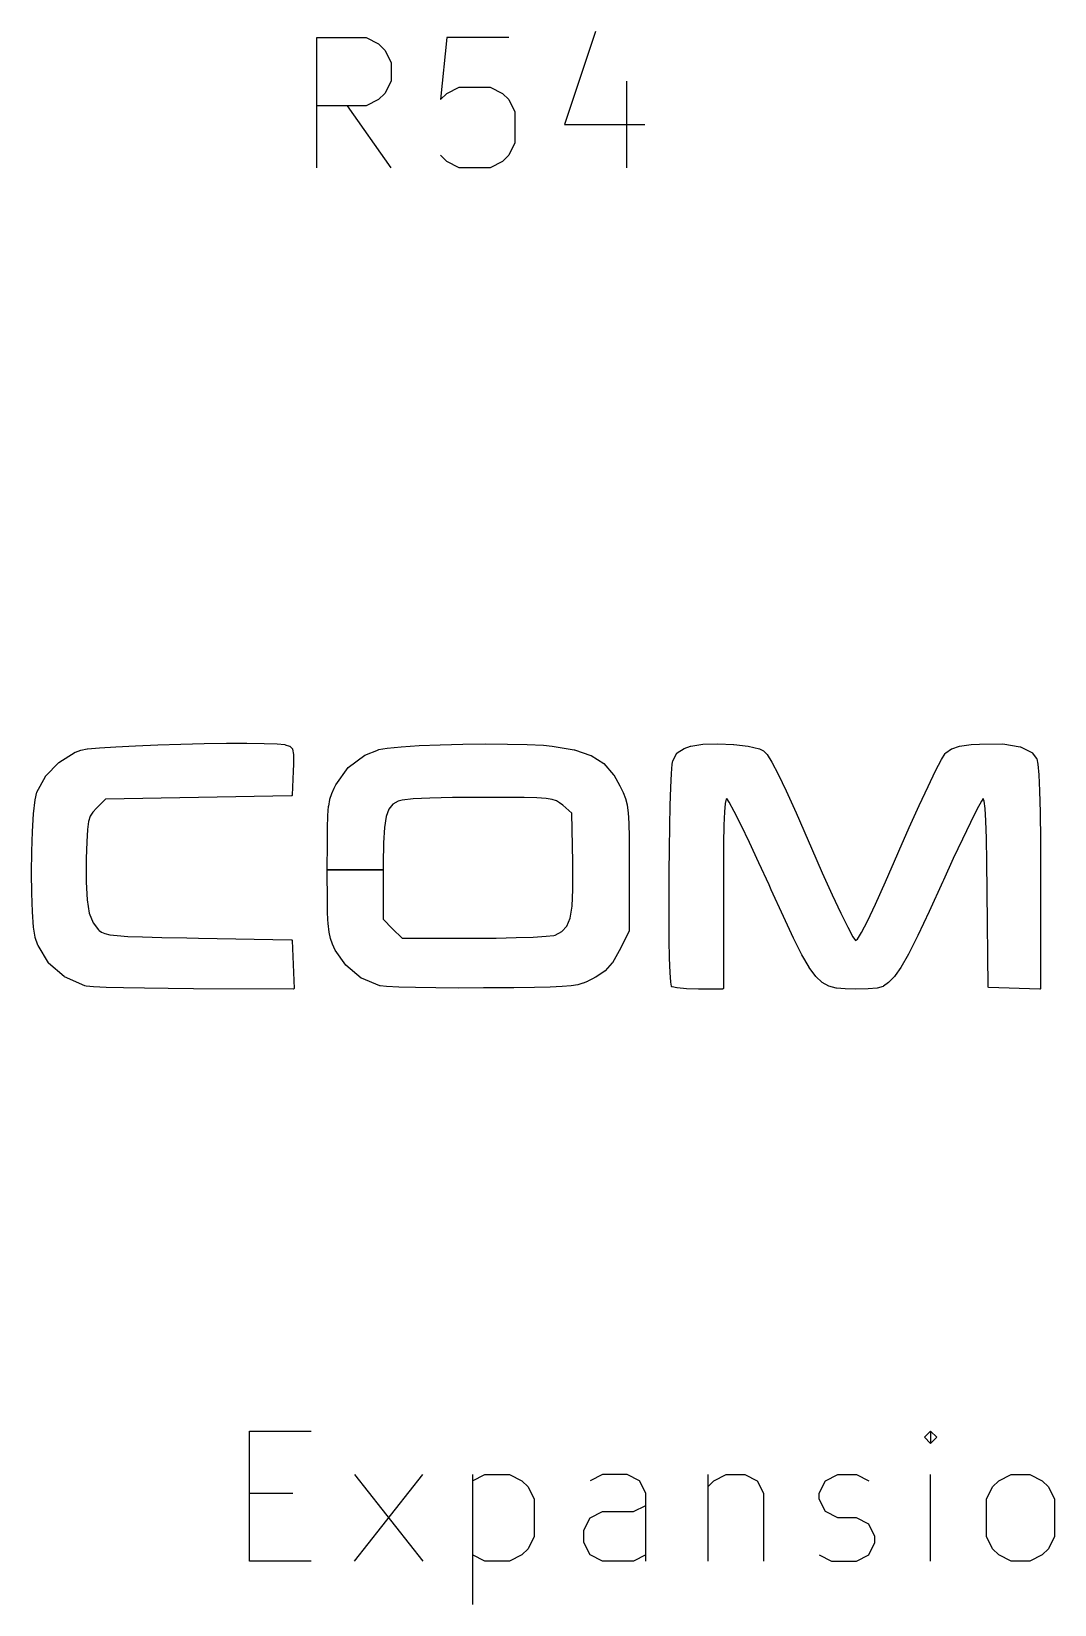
# Model space of a CAD drawing. Header units: millimetres. Extents: x 132 to 276, y -210 to -42.
# Drawn here: x 170.49 to 178.36, y -110.94 to -98.85 of the extents above; entities that cross this region are included whole.
import ezdxf

# ---------------------------------------------------------------- set-up
doc = ezdxf.new("R2010")
doc.units = ezdxf.units.MM
doc.layers.add('LYELLOW', color=51, linetype='CONTINUOUS')

msp = doc.modelspace()

# ---------------------------------------------------------------- linework, layer by layer
at = {"layer": 'LYELLOW', "linetype": 'CONTINUOUS'}
for p, q in [((172.685714, -99.894819), (172.685714, -98.894819)), ((172.685714, -98.894819), (173.066666, -98.894819)), ((173.066666, -98.894819), (173.161904, -98.942438)), ((173.161904, -98.942438), (173.209523, -98.990057)), ((173.685714, -98.894819), (173.638095, -99.371009)), ((174.161904, -98.894819), (173.685714, -98.894819)), ((174.828571, -98.8472), (174.590476, -99.561485)), ((173.209523, -98.990057), (173.257142, -99.085295)), ((173.257142, -99.085295), (173.257142, -99.228152)), ((173.257142, -99.228152), (173.209523, -99.32339)), ((173.685714, -99.32339), (173.780952, -99.275771)), ((173.780952, -99.275771), (174.019047, -99.275771)), ((174.019047, -99.275771), (174.114285, -99.32339)), ((175.066666, -99.228152), (175.066666, -99.894819)), ((173.066666, -99.418628), (172.685714, -99.418628)), ((173.257142, -99.894819), (172.923809, -99.418628)), ((173.161904, -99.371009), (173.066666, -99.418628)), ((173.209523, -99.32339), (173.161904, -99.371009)), ((173.638095, -99.371009), (173.685714, -99.32339)), ((174.114285, -99.32339), (174.161904, -99.371009)), ((174.161904, -99.371009), (174.209523, -99.466247)), ((174.209523, -99.466247), (174.209523, -99.704342)), ((174.590476, -99.561485), (175.209523, -99.561485)), ((174.209523, -99.704342), (174.161904, -99.79958)), ((173.685714, -99.8472), (173.638095, -99.79958)), ((173.780952, -99.894819), (173.685714, -99.8472)), ((174.019047, -99.894819), (173.780952, -99.894819)), ((174.114285, -99.8472), (174.019047, -99.894819)), ((174.161904, -99.79958), (174.114285, -99.8472)), ((170.830103, -104.38949), (170.871175, -104.373231)), ((170.871175, -104.373231), (170.871671, -104.37314)), ((170.871671, -104.37314), (170.872145, -104.372956)), ((170.872145, -104.372956), (170.92196, -104.364156)), ((170.92196, -104.364156), (170.922167, -104.36416)), ((170.922167, -104.36416), (170.922367, -104.364101)), ((170.922367, -104.364101), (171.014644, -104.355519)), ((171.014644, -104.355519), (171.014713, -104.355526)), ((171.014713, -104.355526), (171.014786, -104.355507)), ((171.014786, -104.355507), (171.141187, -104.347363)), ((171.141187, -104.347363), (171.141226, -104.347368)), ((171.141226, -104.347368), (171.141263, -104.347359)), ((171.141263, -104.347359), (171.293453, -104.339876)), ((171.293453, -104.339876), (171.293479, -104.339879)), ((171.293479, -104.339879), (171.293504, -104.339874)), ((171.293504, -104.339874), (171.463141, -104.333273)), ((171.463141, -104.333273), (171.46316, -104.333276)), ((171.46316, -104.333276), (171.463182, -104.333271)), ((171.463182, -104.333271), (171.641933, -104.327773)), ((171.641933, -104.327773), (171.641951, -104.327776)), ((171.641951, -104.327776), (171.64197, -104.327772)), ((171.64197, -104.327772), (171.821493, -104.323599)), ((171.821493, -104.323599), (171.821515, -104.323602)), ((171.821515, -104.323602), (171.821534, -104.323599)), ((171.821534, -104.323599), (171.993495, -104.320973)), ((171.993495, -104.320973), (171.993518, -104.320977)), ((171.993518, -104.320977), (171.993544, -104.320972)), ((171.993544, -104.320972), (172.149602, -104.320114)), ((172.149602, -104.320114), (172.149637, -104.32012)), ((172.149637, -104.32012), (172.149673, -104.320114)), ((172.149673, -104.320114), (172.281494, -104.321244)), ((172.281494, -104.321244), (172.281557, -104.321257)), ((172.281557, -104.321257), (172.281619, -104.321247)), ((172.281619, -104.321247), (172.380863, -104.324589)), ((172.380863, -104.324589), (172.381021, -104.324626)), ((172.381021, -104.324626), (172.381187, -104.32461)), ((172.381187, -104.32461), (172.439517, -104.330383)), ((172.439517, -104.330383), (172.439812, -104.330472)), ((172.439812, -104.330472), (172.440117, -104.33048)), ((172.440117, -104.33048), (172.44383, -104.331311)), ((172.44383, -104.331311), (172.444054, -104.33141)), ((172.444054, -104.33141), (172.4443, -104.33144)), ((172.4443, -104.33144), (172.477799, -104.342455)), ((172.477799, -104.342455), (172.47812, -104.342636)), ((172.47812, -104.342636), (172.478279, -104.342641)), ((172.478279, -104.342641), (172.478872, -104.343061)), ((172.478872, -104.343061), (172.479498, -104.343415)), ((172.479498, -104.343415), (172.479568, -104.343554)), ((172.479568, -104.343554), (172.479871, -104.343769)), ((172.479871, -104.343769), (172.498693, -104.363671)), ((172.498693, -104.363671), (172.499053, -104.364244)), ((172.499053, -104.364244), (172.499251, -104.36438)), ((172.499251, -104.36438), (172.499448, -104.364873)), ((172.499448, -104.364873), (172.499731, -104.365323)), ((172.499731, -104.365323), (172.499724, -104.365562)), ((172.499724, -104.365562), (172.499976, -104.366191)), ((172.499976, -104.366191), (172.507556, -104.406876)), ((173.056996, -104.411899), (173.161144, -104.369959)), ((173.161144, -104.369959), (173.161646, -104.369864)), ((173.161646, -104.369864), (173.162118, -104.369678)), ((173.162118, -104.369678), (173.228079, -104.35769)), ((173.228079, -104.35769), (173.228287, -104.357693)), ((173.228287, -104.357693), (173.228491, -104.357632)), ((173.228491, -104.357632), (173.335609, -104.347258)), ((173.335609, -104.347258), (173.335699, -104.347267)), ((173.335699, -104.347267), (173.335783, -104.347245)), ((173.335783, -104.347245), (173.474433, -104.338678)), ((173.474433, -104.338678), (173.474484, -104.338684)), ((173.474484, -104.338684), (173.474538, -104.338672)), ((173.474538, -104.338672), (173.6351, -104.332111)), ((173.6351, -104.332111), (173.63514, -104.332117)), ((173.63514, -104.332117), (173.635178, -104.332109)), ((173.635178, -104.332109), (173.808026, -104.327748)), ((173.808026, -104.327748), (173.808059, -104.327753)), ((173.808059, -104.327753), (173.808096, -104.327746)), ((173.808096, -104.327746), (173.983608, -104.325781)), ((173.983608, -104.325781), (173.983646, -104.325788)), ((173.983646, -104.325788), (173.983683, -104.325781)), ((173.983683, -104.325781), (174.152233, -104.326408)), ((174.152233, -104.326408), (174.152279, -104.326417)), ((174.152279, -104.326417), (174.152327, -104.326409)), ((174.152327, -104.326409), (174.304295, -104.329823)), ((174.304295, -104.329823), (174.304365, -104.329838)), ((174.304365, -104.329838), (174.304437, -104.329828)), ((174.304437, -104.329828), (174.430198, -104.336226)), ((174.430198, -104.336226), (174.430305, -104.336253)), ((174.430305, -104.336253), (174.430413, -104.336242)), ((174.430413, -104.336242), (174.496837, -104.342494)), ((174.496837, -104.342494), (174.497018, -104.342548)), ((174.497018, -104.342548), (174.497208, -104.342543)), ((174.497208, -104.342543), (174.665814, -104.371274)), ((174.665814, -104.371274), (174.66617, -104.37141)), ((174.66617, -104.37141), (174.666547, -104.371457)), ((174.666547, -104.371457), (174.794507, -104.413864)), ((175.457026, -104.395227), (175.51018, -104.360358)), ((175.51018, -104.360358), (175.5108, -104.360107)), ((175.5108, -104.360107), (175.511382, -104.359782)), ((175.511382, -104.359782), (175.560775, -104.343789)), ((175.560775, -104.343789), (175.561157, -104.343744)), ((175.561157, -104.343744), (175.561514, -104.343611)), ((175.561514, -104.343611), (175.654172, -104.328576)), ((175.654172, -104.328576), (175.654476, -104.328586)), ((175.654476, -104.328586), (175.654774, -104.328515)), ((175.654774, -104.328515), (175.769711, -104.323943)), ((175.769711, -104.323943), (175.769911, -104.323974)), ((175.769911, -104.323974), (175.770113, -104.323943)), ((175.770113, -104.323943), (175.891327, -104.328858)), ((175.891327, -104.328858), (175.891522, -104.328905)), ((175.891522, -104.328905), (175.891722, -104.32889)), ((175.891722, -104.32889), (176.003211, -104.342316)), ((176.003211, -104.342316), (176.003497, -104.342409)), ((176.003497, -104.342409), (176.003801, -104.342423)), ((176.003801, -104.342423), (176.089565, -104.363383)), ((176.089565, -104.363383), (176.090022, -104.363596)), ((176.090022, -104.363596), (176.090511, -104.363718)), ((176.090511, -104.363718), (176.120685, -104.377952)), ((176.120685, -104.377952), (176.121437, -104.378509)), ((176.121437, -104.378509), (176.122224, -104.37908)), ((176.122224, -104.37908), (176.148144, -104.407121)), ((177.523661, -104.393537), (177.566818, -104.363007)), ((177.566818, -104.363007), (177.567502, -104.362702)), ((177.567502, -104.362702), (177.568148, -104.362338)), ((177.568148, -104.362338), (177.627415, -104.342908)), ((177.627415, -104.342908), (177.627872, -104.342852)), ((177.627872, -104.342852), (177.628311, -104.342703)), ((177.628311, -104.342703), (177.717373, -104.330823)), ((177.717373, -104.330823), (177.717532, -104.330833)), ((177.717532, -104.330833), (177.717687, -104.330791)), ((177.717687, -104.330791), (177.781845, -104.32633)), ((177.781845, -104.32633), (177.782012, -104.326351)), ((177.782012, -104.326351), (177.782178, -104.326318)), ((177.782178, -104.326318), (177.960737, -104.325834)), ((177.960737, -104.325834), (177.961141, -104.325913)), ((177.961141, -104.325913), (177.961551, -104.325899)), ((177.961551, -104.325899), (178.094769, -104.347506)), ((178.094769, -104.347506), (178.095474, -104.347769)), ((178.095474, -104.347769), (178.096196, -104.347966)), ((178.096196, -104.347966), (178.183904, -104.391622)), ((170.601077, -104.574303), (170.703168, -104.46847)), ((170.703168, -104.46847), (170.703675, -104.468118)), ((170.703675, -104.468118), (170.704128, -104.467694)), ((170.704128, -104.467694), (170.829303, -104.389893)), ((170.829303, -104.389893), (170.829724, -104.389734)), ((170.829724, -104.389734), (170.830103, -104.38949)), ((172.507403, -104.481343), (172.505343, -104.536097)), ((172.507407, -104.481171), (172.507389, -104.481257)), ((172.507389, -104.481257), (172.507403, -104.481343)), ((172.507641, -104.407808), (172.507407, -104.481171)), ((172.507556, -104.406876), (172.50755, -104.407344)), ((172.50755, -104.407344), (172.507641, -104.407808)), ((172.833234, -104.639571), (172.927367, -104.507523)), ((172.927367, -104.507523), (172.927944, -104.506979)), ((172.927944, -104.506979), (172.928473, -104.5064)), ((172.928473, -104.5064), (173.055898, -104.412511)), ((173.055898, -104.412511), (173.056471, -104.412242)), ((173.056471, -104.412242), (173.056996, -104.411899)), ((174.794507, -104.413864), (174.795041, -104.414167)), ((174.795041, -104.414167), (174.79562, -104.414392)), ((174.79562, -104.414392), (174.892438, -104.476042)), ((174.892438, -104.476042), (174.892962, -104.476543)), ((174.892962, -104.476543), (174.893525, -104.476979)), ((174.893525, -104.476979), (174.968704, -104.563435)), ((175.41372, -104.552168), (175.419576, -104.480495)), ((175.419576, -104.480495), (175.419644, -104.480256)), ((175.41964, -104.480005), (175.424046, -104.455836)), ((175.419644, -104.480256), (175.41964, -104.480005)), ((175.424046, -104.455836), (175.424333, -104.455109)), ((175.424333, -104.455109), (175.424561, -104.454365)), ((175.424561, -104.454365), (175.455364, -104.397042)), ((175.455364, -104.397042), (175.455603, -104.396751)), ((175.455603, -104.396751), (175.455636, -104.396595)), ((175.455636, -104.396595), (175.456151, -104.396087)), ((175.456151, -104.396087), (175.456606, -104.395537)), ((175.456606, -104.395537), (175.456757, -104.395491)), ((175.456757, -104.395491), (175.457026, -104.395227)), ((176.148144, -104.407121), (176.148393, -104.407528)), ((176.148393, -104.407528), (176.148722, -104.40788)), ((176.148722, -104.40788), (176.184891, -104.466219)), ((176.184891, -104.466219), (176.184956, -104.466393)), ((176.184956, -104.466393), (176.185072, -104.466537)), ((176.185072, -104.466537), (176.233081, -104.558405)), ((177.444007, -104.532894), (177.489069, -104.446636)), ((177.489069, -104.446636), (177.489185, -104.44649)), ((177.489185, -104.44649), (177.489251, -104.446317)), ((177.489251, -104.446317), (177.518292, -104.399456)), ((177.518292, -104.399456), (177.518595, -104.399131)), ((177.518595, -104.399131), (177.518819, -104.398753)), ((177.518819, -104.398753), (177.522826, -104.394282)), ((177.522826, -104.394282), (177.523272, -104.393946)), ((177.523272, -104.393946), (177.523661, -104.393537)), ((178.183904, -104.391622), (178.184062, -104.391744)), ((178.184062, -104.391744), (178.184154, -104.391756)), ((178.184154, -104.391756), (178.184781, -104.3923)), ((178.184781, -104.3923), (178.185447, -104.392815)), ((178.185447, -104.392815), (178.185476, -104.392903)), ((178.185476, -104.392903), (178.185627, -104.393034)), ((178.185627, -104.393034), (178.220412, -104.437895)), ((178.220412, -104.437895), (178.220487, -104.438045)), ((178.220487, -104.438045), (178.220555, -104.438089)), ((178.220555, -104.438089), (178.220904, -104.438881)), ((178.220904, -104.438881), (178.221283, -104.43964)), ((178.221283, -104.43964), (178.221273, -104.439717)), ((178.221273, -104.439717), (178.221342, -104.439874)), ((178.221342, -104.439874), (178.230539, -104.48123)), ((178.230539, -104.48123), (178.230546, -104.481554)), ((178.230546, -104.481554), (178.230637, -104.481862)), ((178.230637, -104.481862), (178.238031, -104.562947)), ((170.535119, -104.695956), (170.600277, -104.575397)), ((170.600277, -104.575397), (170.600709, -104.574875)), ((170.600709, -104.574875), (170.601077, -104.574303)), ((172.505343, -104.536112), (172.497896, -104.719503)), ((172.505343, -104.536097), (172.505341, -104.536102)), ((172.505341, -104.536102), (172.505343, -104.536112)), ((174.968704, -104.563435), (174.968951, -104.563868)), ((174.968951, -104.563868), (174.969277, -104.564244)), ((174.969277, -104.564244), (175.016311, -104.646944)), ((175.40858, -104.660676), (175.413709, -104.552339)), ((175.413709, -104.552339), (175.41373, -104.552254)), ((175.41373, -104.552254), (175.41372, -104.552168)), ((176.233081, -104.558405), (176.233106, -104.558491)), ((176.233106, -104.558491), (176.233162, -104.558566)), ((176.233162, -104.558566), (176.294599, -104.6872)), ((177.385778, -104.652566), (177.443943, -104.533022)), ((177.443943, -104.533022), (177.443986, -104.532965)), ((177.443986, -104.532965), (177.444007, -104.532894)), ((178.238031, -104.562947), (178.238019, -104.563058)), ((178.238019, -104.563058), (178.238047, -104.563171)), ((178.238047, -104.563171), (178.243707, -104.686152)), ((170.521663, -104.756062), (170.534635, -104.697256)), ((170.534635, -104.697256), (170.534914, -104.69662)), ((170.534914, -104.69662), (170.535119, -104.695956)), ((171.060968, -104.749663), (170.992085, -104.818579)), ((172.492989, -104.724299), (171.060968, -104.749663)), ((172.49443, -104.723985), (172.492989, -104.724299)), ((172.494624, -104.723993), (172.49443, -104.723985)), ((172.494695, -104.723927), (172.494624, -104.723993)), ((172.494895, -104.723884), (172.494695, -104.723927)), ((172.496126, -104.722607), (172.494895, -104.723884)), ((172.497438, -104.721399), (172.496126, -104.722607)), ((172.497486, -104.721199), (172.497438, -104.721399)), ((172.497552, -104.721131), (172.497486, -104.721199)), ((172.497896, -104.719503), (172.497548, -104.720941)), ((172.497548, -104.720941), (172.497552, -104.721131)), ((172.787269, -104.751371), (172.787306, -104.751039)), ((172.787306, -104.751039), (172.801076, -104.707643)), ((172.801076, -104.707643), (172.801218, -104.707384)), ((172.801218, -104.707384), (172.801285, -104.707098)), ((172.801285, -104.707098), (172.8203, -104.664968)), ((172.8203, -104.664968), (172.820365, -104.664876)), ((172.820365, -104.664876), (172.820397, -104.664764)), ((172.820397, -104.664764), (172.832845, -104.640212)), ((172.832845, -104.640212), (172.833079, -104.639912)), ((172.833079, -104.639912), (172.833234, -104.639571)), ((173.426346, -104.748706), (173.341965, -104.757402)), ((173.556383, -104.742298), (173.426346, -104.748706)), ((173.728838, -104.738347), (173.556383, -104.742298)), ((173.94051, -104.737), (173.728838, -104.738347)), ((173.967281, -104.737), (173.94051, -104.737)), ((174.145198, -104.737186), (173.967281, -104.737)), ((174.145199, -104.737187), (174.145198, -104.737186)), ((174.280233, -104.738171), (174.145199, -104.737187)), ((174.379177, -104.740618), (174.280233, -104.738171)), ((174.449048, -104.745181), (174.379177, -104.740618)), ((174.496663, -104.752472), (174.449048, -104.745181)), ((175.016311, -104.646944), (175.016367, -104.647114)), ((175.016367, -104.647114), (175.016476, -104.647259)), ((175.016476, -104.647259), (175.041362, -104.699292)), ((175.041362, -104.699292), (175.041403, -104.699454)), ((175.041403, -104.699454), (175.041494, -104.699594)), ((175.041494, -104.699594), (175.059835, -104.745501)), ((175.059835, -104.745501), (175.059891, -104.745803)), ((175.059891, -104.745803), (175.060027, -104.746082)), ((175.060027, -104.746082), (175.072822, -104.79464)), ((175.404219, -104.798468), (175.408577, -104.660754)), ((175.408577, -104.660754), (175.408585, -104.660715)), ((175.408585, -104.660715), (175.40858, -104.660676)), ((175.833592, -104.749197), (175.826602, -104.782762)), ((175.838007, -104.745116), (175.833592, -104.749197)), ((175.857251, -104.774423), (175.838007, -104.745116)), ((176.294599, -104.6872), (176.294611, -104.687248)), ((176.294611, -104.687248), (176.294641, -104.68729)), ((176.294641, -104.68729), (176.371095, -104.855925)), ((177.317391, -104.799367), (177.385741, -104.652643)), ((177.385741, -104.652643), (177.385767, -104.652607)), ((177.385767, -104.652607), (177.385778, -104.652566)), ((177.810436, -104.745076), (177.796001, -104.765354)), ((177.817288, -104.765044), (177.810436, -104.745076)), ((178.243707, -104.686152), (178.243698, -104.686206)), ((178.243698, -104.686206), (178.243711, -104.686262)), ((178.243711, -104.686262), (178.247708, -104.853308)), ((170.500367, -104.999123), (170.509333, -104.863062)), ((170.509333, -104.863062), (170.509365, -104.862942)), ((170.509355, -104.86282), (170.521579, -104.756567)), ((170.509365, -104.862942), (170.509355, -104.86282)), ((170.521579, -104.756567), (170.521657, -104.756322)), ((170.521657, -104.756322), (170.521663, -104.756062)), ((170.963285, -104.8495), (170.94382, -104.880408)), ((170.992085, -104.818579), (170.963285, -104.8495)), ((172.771899, -104.875755), (172.777717, -104.80506)), ((172.777717, -104.80506), (172.777781, -104.804832)), ((172.777777, -104.804598), (172.787149, -104.75168)), ((172.777781, -104.804832), (172.777777, -104.804598)), ((172.787149, -104.75168), (172.787269, -104.751371)), ((173.240728, -104.826786), (173.219668, -104.883507)), ((173.270755, -104.78985), (173.240728, -104.826786)), ((173.311643, -104.764869), (173.270755, -104.78985)), ((173.341965, -104.757402), (173.311643, -104.764869)), ((174.529011, -104.763029), (174.496663, -104.752472)), ((174.55349, -104.77755), (174.529011, -104.763029)), ((174.577425, -104.797075), (174.55349, -104.77755)), ((174.646948, -104.856816), (174.577425, -104.797075)), ((174.655046, -105.235625), (174.646948, -104.856816)), ((175.072822, -104.79464), (175.07284, -104.794946)), ((175.07284, -104.794946), (175.07294, -104.795233)), ((175.07294, -104.795233), (175.081187, -104.855218)), ((175.081187, -104.855218), (175.081175, -104.855415)), ((175.081175, -104.855415), (175.081225, -104.855607)), ((175.081225, -104.855607), (175.085922, -104.935794)), ((175.400677, -104.958318), (175.404217, -104.798515)), ((175.404217, -104.798515), (175.404222, -104.798489)), ((175.404222, -104.798489), (175.404219, -104.798468)), ((175.821012, -104.848693), (175.816976, -104.949904)), ((175.826602, -104.782762), (175.821012, -104.848693)), ((175.895734, -104.846193), (175.857251, -104.774423)), ((175.948564, -104.951572), (175.895734, -104.846193)), ((176.371095, -104.855925), (176.371101, -104.855953)), ((176.371101, -104.855953), (176.371119, -104.855978)), ((176.371119, -104.855978), (176.464178, -105.067849)), ((177.241745, -104.967218), (177.317365, -104.799423)), ((177.317365, -104.799423), (177.317383, -104.799396)), ((177.317383, -104.799396), (177.317391, -104.799367)), ((177.76098, -104.83032), (177.711293, -104.929878)), ((177.796001, -104.765354), (177.76098, -104.83032)), ((177.824223, -104.822765), (177.817288, -104.765044)), ((177.829884, -104.917935), (177.824223, -104.822765)), ((178.247708, -104.853308), (178.247702, -104.853339)), ((178.247702, -104.853339), (178.247709, -104.853371)), ((178.247709, -104.853371), (178.250113, -105.066647)), ((170.923149, -104.984716), (170.918049, -105.078859)), ((170.931114, -104.921928), (170.923149, -104.984716)), ((170.94382, -104.880408), (170.931114, -104.921928)), ((172.767527, -105.103864), (172.768773, -104.972846)), ((172.768773, -104.972846), (172.768785, -104.972788)), ((172.768776, -104.972733), (172.771885, -104.876004)), ((172.768785, -104.972788), (172.768776, -104.972733)), ((172.771885, -104.876004), (172.771913, -104.875881)), ((172.771913, -104.875881), (172.771899, -104.875755)), ((173.206219, -104.967756), (173.199004, -105.086737)), ((173.219668, -104.883507), (173.206219, -104.967756)), ((175.085922, -104.935794), (175.085908, -104.935891)), ((175.085908, -104.935891), (175.08593, -104.935989)), ((175.08593, -104.935989), (175.088077, -105.045156)), ((175.398001, -105.132957), (175.400677, -104.958352)), ((175.40068, -104.958336), (175.400677, -104.958318)), ((175.400677, -104.958352), (175.40068, -104.958336)), ((175.816976, -104.949904), (175.814345, -105.09028)), ((176.012748, -105.084495), (175.948564, -104.951572)), ((177.161748, -105.150024), (177.241722, -104.967268)), ((177.241722, -104.967268), (177.241739, -104.967243)), ((177.241739, -104.967243), (177.241745, -104.967218)), ((177.711293, -104.929878), (177.650059, -105.057667)), ((177.834381, -105.053612), (177.829884, -104.917935)), ((170.494776, -105.153886), (170.500359, -104.999271)), ((170.500359, -104.999271), (170.500376, -104.999196)), ((170.500376, -104.999196), (170.500367, -104.999123)), ((170.918049, -105.078859), (170.914018, -105.206883)), ((172.7673, -105.277466), (172.767527, -105.103906)), ((172.767531, -105.103885), (172.767527, -105.103864)), ((172.767527, -105.103906), (172.767531, -105.103885)), ((173.199004, -105.086737), (173.196484, -105.247498)), ((175.088077, -105.045156), (175.08807, -105.045194)), ((175.08807, -105.045194), (175.088078, -105.045234)), ((175.088078, -105.045234), (175.088672, -105.192158)), ((175.814345, -105.09028), (175.812946, -105.273959)), ((176.012749, -105.084496), (176.012748, -105.084495)), ((176.085296, -105.238894), (176.012749, -105.084496)), ((176.464178, -105.067849), (176.46418, -105.067861)), ((176.46418, -105.067861), (176.464188, -105.067872)), ((176.464188, -105.067872), (176.490133, -105.127742)), ((177.650059, -105.057668), (177.580192, -105.20771)), ((177.650059, -105.057667), (177.650059, -105.057668)), ((177.837882, -105.233275), (177.834381, -105.053612)), ((178.250113, -105.066647), (178.250109, -105.066667)), ((178.250109, -105.066667), (178.250113, -105.066686)), ((178.250113, -105.066686), (178.250993, -105.328363)), ((170.492701, -105.315914), (170.494773, -105.154002)), ((170.494773, -105.154002), (170.494785, -105.153943)), ((170.494785, -105.153943), (170.494776, -105.153886)), ((170.914018, -105.206883), (170.912342, -105.387628)), ((175.088672, -105.192158), (175.08867, -105.192167)), ((175.08867, -105.192167), (175.088672, -105.192176)), ((175.088672, -105.192176), (175.0887, -105.279893)), ((175.396232, -105.315105), (175.398, -105.132985)), ((175.398, -105.132985), (175.398003, -105.132969)), ((175.398003, -105.132969), (175.398001, -105.132957)), ((176.490133, -105.127742), (176.573256, -105.317489)), ((177.059105, -105.385384), (177.153915, -105.168172)), ((177.153915, -105.168172), (177.153916, -105.168169)), ((177.153916, -105.168169), (177.161738, -105.150047)), ((177.161738, -105.150047), (177.161745, -105.150036)), ((177.161745, -105.150036), (177.161748, -105.150024)), ((177.58019, -105.207711), (177.504734, -105.373756)), ((177.580192, -105.20771), (177.58019, -105.207711)), ((177.837882, -105.233277), (177.837882, -105.233275)), ((177.840557, -105.46031), (177.837882, -105.233277)), ((170.492711, -105.31597), (170.492701, -105.315914)), ((170.492701, -105.316027), (170.492711, -105.31597)), ((170.494264, -105.473983), (170.492701, -105.316027)), ((172.7673, -105.27747), (172.7673, -105.277466)), ((172.7673, -105.277475), (172.7673, -105.27747)), ((172.767306, -105.293946), (172.7673, -105.277475)), ((172.767306, -105.293948), (172.767306, -105.293946)), ((172.767306, -105.293946), (173.1964, -105.293946)), ((173.1964, -105.293946), (172.767306, -105.293946)), ((172.767306, -105.29395), (172.767306, -105.293948)), ((172.76732, -105.337577), (172.767306, -105.29395)), ((172.767321, -105.337584), (172.76732, -105.337577)), ((172.76732, -105.337593), (172.767321, -105.337584)), ((172.767883, -105.497678), (172.76732, -105.337593)), ((173.196484, -105.247498), (173.1964, -105.293946)), ((173.1964, -105.293946), (173.1964, -105.293948)), ((173.1964, -105.293948), (173.1964, -105.673635)), ((174.655805, -105.274924), (174.655046, -105.235625)), ((174.656109, -105.44498), (174.655805, -105.274924)), ((175.0887, -105.279893), (175.0887, -105.279895)), ((175.0887, -105.279895), (175.0887, -105.764291)), ((175.395418, -105.497479), (175.396232, -105.315131)), ((175.396234, -105.315118), (175.396232, -105.315105)), ((175.396232, -105.315131), (175.396234, -105.315118)), ((175.812946, -105.273959), (175.8126, -105.466483)), ((176.16333, -105.40894), (176.085296, -105.238894)), ((176.573256, -105.317489), (176.648885, -105.485275)), ((178.250993, -105.328363), (178.250991, -105.328371)), ((178.250991, -105.328371), (178.250993, -105.328379)), ((178.250993, -105.328379), (178.251, -105.356562)), ((170.494278, -105.47405), (170.494264, -105.473983)), ((170.494267, -105.474119), (170.494278, -105.47405)), ((170.499594, -105.616862), (170.494267, -105.474119)), ((170.912342, -105.387628), (170.919764, -105.525424)), ((174.649312, -105.572511), (174.656109, -105.44498)), ((175.8126, -105.466483), (175.8126, -106.2052)), ((176.163331, -105.408942), (176.16333, -105.40894)), ((176.180969, -105.447813), (176.163331, -105.408942)), ((176.180972, -105.447817), (176.180969, -105.447813)), ((176.180973, -105.447821), (176.180972, -105.447817)), ((176.274749, -105.653502), (176.180973, -105.447821)), ((176.981646, -105.557657), (177.059105, -105.385385)), ((177.059105, -105.385385), (177.059105, -105.385384)), ((177.500488, -105.383217), (177.395284, -105.614113)), ((177.500491, -105.383203), (177.500488, -105.383217)), ((177.5005, -105.383191), (177.500491, -105.383203)), ((177.504734, -105.373757), (177.5005, -105.383191)), ((177.504734, -105.373756), (177.504734, -105.373757)), ((177.8473, -106.192546), (177.840557, -105.46031)), ((178.251, -105.356562), (178.251, -105.356563)), ((178.251, -105.356563), (178.251, -106.207336)), ((170.919764, -105.525424), (170.937543, -105.627627)), ((172.767889, -105.497709), (172.767883, -105.497678)), ((172.767884, -105.49774), (172.767889, -105.497709)), ((172.769813, -105.617886), (172.767884, -105.49774)), ((174.633819, -105.664242), (174.649312, -105.572511)), ((175.39542, -105.497492), (175.395418, -105.497479)), ((175.395418, -105.497506), (175.39542, -105.497492)), ((175.395605, -105.672793), (175.395418, -105.497506)), ((176.648885, -105.485275), (176.648886, -105.485276)), ((176.648886, -105.485276), (176.714783, -105.626436)), ((176.920444, -105.687224), (176.981646, -105.557657)), ((170.499619, -105.616967), (170.499594, -105.616862)), ((170.499607, -105.617071), (170.499619, -105.616967)), ((170.508822, -105.733344), (170.499607, -105.617071)), ((170.937543, -105.627627), (170.966831, -105.701718)), ((170.966831, -105.701718), (171.009055, -105.755785)), ((172.769828, -105.617958), (172.769813, -105.617886)), ((172.769817, -105.618036), (172.769828, -105.617958)), ((172.772489, -105.675938), (172.769817, -105.618036)), ((172.7739, -105.7065), (172.772489, -105.675938)), ((172.773937, -105.706652), (172.7739, -105.7065)), ((172.773924, -105.706806), (172.773937, -105.706652)), ((172.780949, -105.771844), (172.773924, -105.706806)), ((173.1964, -105.673635), (173.269178, -105.746414)), ((174.608226, -105.726986), (174.633819, -105.664242)), ((175.395608, -105.672809), (175.395605, -105.672793)), ((175.395605, -105.672826), (175.395608, -105.672809)), ((175.396837, -105.833767), (175.395605, -105.672826)), ((176.274762, -105.653521), (176.274749, -105.653502)), ((176.27477, -105.65355), (176.274762, -105.653521)), ((176.351959, -105.818274), (176.27477, -105.65355)), ((176.714783, -105.626436), (176.768503, -105.735872)), ((176.874532, -105.776082), (176.920444, -105.687224)), ((177.39525, -105.614187), (177.307031, -105.799756)), ((177.39526, -105.614145), (177.39525, -105.614187)), ((177.395284, -105.614113), (177.39526, -105.614145)), ((170.508881, -105.733554), (170.508822, -105.733344)), ((170.508875, -105.733779), (170.508881, -105.733554)), ((170.522104, -105.81233), (170.508875, -105.733779)), ((170.522244, -105.812698), (170.522104, -105.81233)), ((170.522294, -105.813089), (170.522244, -105.812698)), ((170.542746, -105.874126), (170.522294, -105.813089)), ((171.009055, -105.755785), (171.012602, -105.759069)), ((171.012602, -105.759069), (171.031054, -105.772931)), ((171.031054, -105.772931), (171.056128, -105.783951)), ((171.056128, -105.783951), (171.09429, -105.792783)), ((171.09429, -105.792783), (171.151535, -105.799758)), ((171.151535, -105.799758), (171.233713, -105.805271)), ((171.233713, -105.805271), (171.346615, -105.809766)), ((171.346615, -105.809766), (171.496098, -105.813709)), ((171.496098, -105.813709), (171.496099, -105.813709)), ((171.496099, -105.813709), (171.688161, -105.817574)), ((171.688161, -105.817574), (171.778055, -105.819201)), ((171.778055, -105.819201), (172.492989, -105.831901)), ((172.492989, -105.831901), (172.49443, -105.832214)), ((172.49443, -105.832214), (172.494624, -105.832207)), ((172.494624, -105.832207), (172.494694, -105.832272)), ((172.494694, -105.832272), (172.494895, -105.832316)), ((172.494895, -105.832316), (172.496131, -105.833597)), ((172.496131, -105.833597), (172.497438, -105.834802)), ((172.497438, -105.834802), (172.497485, -105.835)), ((172.497485, -105.835), (172.497552, -105.835069)), ((172.497552, -105.835069), (172.497548, -105.83526)), ((172.497548, -105.83526), (172.497896, -105.836698)), ((172.497896, -105.836698), (172.505358, -106.020847)), ((172.781027, -105.772095), (172.780949, -105.771844)), ((172.781032, -105.772361), (172.781027, -105.772095)), ((172.791787, -105.82223), (172.781032, -105.772361)), ((172.791917, -105.82253), (172.791787, -105.82223)), ((172.791964, -105.82285), (172.791917, -105.82253)), ((172.807236, -105.865804), (172.791964, -105.82285)), ((173.269178, -105.746414), (173.269182, -105.746417)), ((173.269182, -105.746417), (173.341963, -105.8192)), ((173.341963, -105.8192), (173.89896, -105.8192)), ((173.89896, -105.8192), (174.066146, -105.818121)), ((174.066146, -105.818121), (174.219243, -105.815105)), ((174.219243, -105.815105), (174.349954, -105.810479)), ((174.349954, -105.810479), (174.44972, -105.80458)), ((174.44972, -105.80458), (174.510025, -105.797765)), ((174.510025, -105.797765), (174.520217, -105.795191)), ((174.520217, -105.795191), (174.571088, -105.76814)), ((174.571088, -105.76814), (174.608226, -105.726986)), ((175.088152, -105.766568), (175.011883, -105.9157)), ((175.088229, -105.766293), (175.088152, -105.766568)), ((175.088319, -105.766204), (175.088229, -105.766293)), ((175.088471, -105.765439), (175.088319, -105.766204)), ((175.088683, -105.764691), (175.088471, -105.765439)), ((175.0887, -105.764291), (175.088644, -105.764571)), ((175.088644, -105.764571), (175.088683, -105.764691)), ((175.396841, -105.83379), (175.396837, -105.833767)), ((175.396838, -105.833811), (175.396841, -105.83379)), ((175.399161, -105.973116), (175.396838, -105.833811)), ((176.352, -105.818329), (176.351959, -105.818274)), ((176.352018, -105.818395), (176.352, -105.818329)), ((176.416379, -105.946711), (176.352018, -105.818395)), ((176.768503, -105.735872), (176.807681, -105.808684)), ((176.807681, -105.808684), (176.828219, -105.837647)), ((176.828219, -105.837647), (176.843154, -105.826003)), ((176.843154, -105.826003), (176.874532, -105.776082)), ((177.306973, -105.799874), (177.234641, -105.942259)), ((177.306991, -105.799809), (177.306973, -105.799874)), ((177.307031, -105.799756), (177.306991, -105.799809)), ((170.543013, -105.874592), (170.542746, -105.874126)), ((170.543193, -105.875099), (170.543013, -105.874592)), ((170.623663, -106.010043), (170.543193, -105.875099)), ((172.807357, -105.866007), (172.807236, -105.865804)), ((172.807413, -105.866236), (172.807357, -105.866007)), ((172.827992, -105.910531), (172.807413, -105.866236)), ((172.828244, -105.910876), (172.827992, -105.910531)), ((172.828415, -105.91127), (172.828244, -105.910876)), ((172.908453, -106.026972), (172.828415, -105.91127)), ((175.011765, -105.915917), (174.958749, -106.00804)), ((175.011805, -105.915798), (175.011765, -105.915917)), ((175.011883, -105.9157), (175.011805, -105.915798)), ((176.416464, -105.946821), (176.416379, -105.946711)), ((176.41651, -105.946956), (176.416464, -105.946821)), ((176.471804, -106.043411), (176.41651, -105.946956)), ((177.234531, -105.942463), (177.176991, -106.04381)), ((177.234567, -105.942352), (177.234531, -105.942463)), ((177.234641, -105.942259), (177.234567, -105.942352)), ((170.624199, -106.010636), (170.623663, -106.010043)), ((170.624688, -106.011265), (170.624199, -106.010636)), ((170.744461, -106.114754), (170.624688, -106.011265)), ((172.505358, -106.020847), (172.505358, -106.020848)), ((172.505358, -106.020848), (172.512821, -106.204997)), ((172.908952, -106.027455), (172.908453, -106.026972)), ((172.909395, -106.027994), (172.908952, -106.027455)), ((173.028812, -106.125896), (172.909395, -106.027994)), ((174.902984, -106.071093), (174.830882, -106.119414)), ((174.903436, -106.070639), (174.902984, -106.071093)), ((174.903948, -106.07025), (174.903436, -106.070639)), ((174.958163, -106.008856), (174.903948, -106.07025)), ((174.958416, -106.008419), (174.958163, -106.008856)), ((174.958749, -106.00804), (174.958416, -106.008419)), ((175.399168, -105.97315), (175.399161, -105.973116)), ((175.399162, -105.97319), (175.399168, -105.97315)), ((175.402622, -106.083572), (175.399162, -105.97319)), ((176.471979, -106.043612), (176.471804, -106.043411)), ((176.47209, -106.043853), (176.471979, -106.043612)), ((176.522076, -106.112995), (176.47209, -106.043853)), ((177.176735, -106.044214), (177.132888, -106.106669)), ((177.176832, -106.043993), (177.176735, -106.044214)), ((177.176991, -106.04381), (177.176832, -106.043993)), ((170.745095, -106.115113), (170.744461, -106.114754)), ((170.745687, -106.115534), (170.745095, -106.115113)), ((170.903192, -106.186031), (170.745687, -106.115534)), ((170.903736, -106.186154), (170.903192, -106.186031)), ((170.90425, -106.186369), (170.903736, -106.186154)), ((170.912646, -106.188055), (170.90425, -106.186369)), ((170.912927, -106.188055), (170.912646, -106.188055)), ((170.913201, -106.188135), (170.912927, -106.188055)), ((170.969558, -106.192989), (170.913201, -106.188135)), ((170.96966, -106.192977), (170.969558, -106.192989)), ((170.969759, -106.193002), (170.96966, -106.192977)), ((171.067727, -106.197476), (170.969759, -106.193002)), ((171.067767, -106.197469), (171.067727, -106.197476)), ((171.067808, -106.197479), (171.067767, -106.197469)), ((171.200508, -106.201395), (171.067808, -106.197479)), ((171.200532, -106.20139), (171.200508, -106.201395)), ((171.200556, -106.201396), (171.200532, -106.20139)), ((171.361108, -106.204576), (171.200556, -106.201396)), ((173.029449, -106.126236), (173.028812, -106.125896)), ((173.03004, -106.126636), (173.029449, -106.126236)), ((173.170042, -106.185659), (173.03004, -106.126636)), ((173.170472, -106.185747), (173.170042, -106.185659)), ((173.170877, -106.185928), (173.170472, -106.185747)), ((173.17262, -106.186324), (173.170877, -106.185928)), ((173.172926, -106.186332), (173.17262, -106.186324)), ((173.173218, -106.186422), (173.172926, -106.186332)), ((173.22326, -106.191555), (173.173218, -106.186422)), ((173.223399, -106.191541), (173.22326, -106.191555)), ((173.223538, -106.191576), (173.223399, -106.191541)), ((173.316383, -106.195889), (173.223538, -106.191576)), ((173.316436, -106.19588), (173.316383, -106.195889)), ((173.316485, -106.195892), (173.316436, -106.19588)), ((173.444675, -106.199237), (173.316485, -106.195892)), ((173.444705, -106.199231), (173.444675, -106.199237)), ((173.444734, -106.199238), (173.444705, -106.199231)), ((173.600813, -106.201465), (173.444734, -106.199238)), ((173.600833, -106.201461), (173.600813, -106.201465)), ((173.600857, -106.201466), (173.600833, -106.201461)), ((173.777367, -106.202426), (173.600857, -106.201466)), ((173.777386, -106.202422), (173.777367, -106.202426)), ((173.777406, -106.202426), (173.777386, -106.202422)), ((173.966889, -106.201969), (173.777406, -106.202426)), ((173.966897, -106.201967), (173.966889, -106.201969)), ((173.966907, -106.201969), (173.966897, -106.201967)), ((173.999106, -106.201767), (173.966907, -106.201969)), ((173.999107, -106.201766), (173.999106, -106.201767)), ((173.999109, -106.201767), (173.999107, -106.201766)), ((174.201173, -106.200366), (173.999109, -106.201767)), ((174.201182, -106.200364), (174.201173, -106.200366)), ((174.201192, -106.200366), (174.201182, -106.200364)), ((174.3599, -106.198654), (174.201192, -106.200366)), ((174.359925, -106.198648), (174.3599, -106.198654)), ((174.359951, -106.198653), (174.359925, -106.198648)), ((174.481828, -106.196089), (174.359951, -106.198653)), ((174.481884, -106.196076), (174.481828, -106.196089)), ((174.481939, -106.196085), (174.481884, -106.196076)), ((174.57351, -106.192127), (174.481939, -106.196085)), ((174.573617, -106.1921), (174.57351, -106.192127)), ((174.573728, -106.192113), (174.573617, -106.1921)), ((174.641521, -106.186223), (174.573728, -106.192113)), ((174.641708, -106.186168), (174.641521, -106.186223)), ((174.641906, -106.186175), (174.641708, -106.186168)), ((174.692448, -106.177809), (174.641906, -106.186175)), ((174.69272, -106.177706), (174.692448, -106.177809)), ((174.693005, -106.177683), (174.69272, -106.177706)), ((174.732821, -106.166304), (174.693005, -106.177683)), ((174.733088, -106.166166), (174.732821, -106.166304)), ((174.733381, -106.166107), (174.733088, -106.166166)), ((174.768998, -106.151171), (174.733381, -106.166107)), ((174.769141, -106.151074), (174.768998, -106.151171)), ((174.769306, -106.151029), (174.769141, -106.151074)), ((174.807249, -106.131996), (174.769306, -106.151029)), ((174.807294, -106.13196), (174.807249, -106.131996)), ((174.807353, -106.131943), (174.807294, -106.13196)), ((174.830444, -106.119676), (174.807353, -106.131943)), ((174.830643, -106.119513), (174.830444, -106.119676)), ((174.830882, -106.119414), (174.830643, -106.119513)), ((175.40264, -106.083651), (175.402622, -106.083572)), ((175.40263, -106.083728), (175.40264, -106.083651)), ((175.407273, -106.157901), (175.40263, -106.083728)), ((175.407354, -106.158208), (175.407273, -106.157901)), ((175.407352, -106.158529), (175.407354, -106.158208)), ((175.413222, -106.189206), (175.407352, -106.158529)), ((175.413805, -106.190641), (175.413222, -106.189206)), ((175.413829, -106.190809), (175.413805, -106.190641)), ((175.413909, -106.190899), (175.413829, -106.190809)), ((175.413956, -106.191013), (175.413909, -106.190899)), ((175.414097, -106.191108), (175.413956, -106.191013)), ((175.415129, -106.192263), (175.414097, -106.191108)), ((175.41649, -106.193286), (175.415129, -106.192263)), ((175.416608, -106.193342), (175.41649, -106.193286)), ((175.416641, -106.193394), (175.416608, -106.193342)), ((175.417438, -106.193741), (175.416641, -106.193394)), ((175.418248, -106.194131), (175.417438, -106.193741)), ((175.41831, -106.194122), (175.418248, -106.194131)), ((175.418429, -106.194174), (175.41831, -106.194122)), ((175.455368, -106.202229), (175.418429, -106.194174)), ((175.45571, -106.202235), (175.455368, -106.202229)), ((175.456039, -106.202328), (175.45571, -106.202235)), ((175.528025, -106.208023), (175.456039, -106.202328)), ((176.522409, -106.113304), (176.522076, -106.112995)), ((176.52267, -106.113677), (176.522409, -106.113304)), ((176.571111, -106.160051), (176.52267, -106.113677)), ((176.571651, -106.160395), (176.571111, -106.160051)), ((176.572139, -106.160809), (176.571651, -106.160395)), ((176.622791, -106.188962), (176.572139, -106.160809)), ((176.623401, -106.189158), (176.622791, -106.188962)), ((176.623981, -106.189436), (176.623401, -106.189158)), ((176.680607, -106.203916), (176.623981, -106.189436)), ((177.041074, -106.189894), (176.994905, -106.204205)), ((177.041805, -106.189497), (177.041074, -106.189894)), ((177.042557, -106.189146), (177.041805, -106.189497)), ((177.08096, -106.160899), (177.042557, -106.189146)), ((177.081246, -106.160585), (177.08096, -106.160899)), ((177.081593, -106.160345), (177.081246, -106.160585)), ((177.126922, -106.113424), (177.081593, -106.160345)), ((177.126978, -106.113335), (177.126922, -106.113424)), ((177.127063, -106.113272), (177.126978, -106.113335)), ((177.132533, -106.107117), (177.127063, -106.113272)), ((177.132678, -106.106869), (177.132533, -106.107117)), ((177.132888, -106.106669), (177.132678, -106.106869)), ((177.847618, -106.194069), (177.8473, -106.192546)), ((177.847612, -106.194238), (177.847618, -106.194069)), ((177.847665, -106.194295), (177.847612, -106.194238)), ((177.847699, -106.194455), (177.847665, -106.194295)), ((177.848972, -106.195705), (177.847699, -106.194455)), ((177.850214, -106.197044), (177.848972, -106.195705)), ((177.850375, -106.197082), (177.850214, -106.197044)), ((177.85043, -106.197136), (177.850375, -106.197082)), ((177.850594, -106.197134), (177.85043, -106.197136)), ((177.852112, -106.197496), (177.850594, -106.197134)), ((178.245811, -106.212332), (177.852112, -106.197496)), ((171.361126, -106.204572), (171.361108, -106.204576)), ((171.361146, -106.204577), (171.361126, -106.204572)), ((171.542674, -106.206842), (171.361146, -106.204577)), ((171.542691, -106.206838), (171.542674, -106.206842)), ((171.542707, -106.206842), (171.542691, -106.206838)), ((171.738332, -106.208016), (171.542707, -106.206842)), ((171.73834, -106.208014), (171.738332, -106.208016)), ((171.738348, -106.208016), (171.73834, -106.208014)), ((172.507811, -106.2102), (171.738348, -106.208016)), ((172.509725, -106.209824), (172.507811, -106.2102)), ((172.509806, -106.209742), (172.509725, -106.209824)), ((172.509923, -106.209738), (172.509806, -106.209742)), ((172.511156, -106.2084), (172.509923, -106.209738)), ((172.512438, -106.207126), (172.511156, -106.2084)), ((172.512518, -106.206924), (172.512438, -106.20701)), ((172.512438, -106.20701), (172.512438, -106.207126)), ((172.512821, -106.204997), (172.512518, -106.206924)), ((175.528163, -106.208006), (175.528025, -106.208023)), ((175.528303, -106.208038), (175.528163, -106.208006)), ((175.621217, -106.210199), (175.528303, -106.208038)), ((175.621276, -106.210188), (175.621217, -106.210199)), ((175.621333, -106.2102), (175.621276, -106.210188)), ((175.8076, -106.2102), (175.621333, -106.2102)), ((175.809513, -106.209819), (175.8076, -106.2102)), ((175.812219, -106.207113), (175.809513, -106.209819)), ((175.8126, -106.2052), (175.812219, -106.207113)), ((176.681032, -106.203938), (176.680607, -106.203916)), ((176.681444, -106.204056), (176.681032, -106.203938)), ((176.747802, -106.209409), (176.681444, -106.204056)), ((176.747979, -106.209388), (176.747802, -106.209409)), ((176.748155, -106.209425), (176.747979, -106.209388)), ((176.828008, -106.2102), (176.748155, -106.209425)), ((176.828049, -106.210192), (176.828008, -106.2102)), ((176.82809, -106.2102), (176.828049, -106.210192)), ((176.924831, -106.209543), (176.82809, -106.2102)), ((176.924999, -106.209508), (176.924831, -106.209543)), ((176.925169, -106.209529), (176.924999, -106.209508)), ((176.993796, -106.204415), (176.925169, -106.209529)), ((176.99434, -106.204263), (176.993796, -106.204415)), ((176.994905, -106.204205), (176.99434, -106.204263)), ((178.247737, -106.212024), (178.245811, -106.212332)), ((178.247811, -106.211955), (178.247737, -106.212024)), ((178.247913, -106.211955), (178.247811, -106.211955)), ((178.249208, -106.210659), (178.247913, -106.211955)), ((178.250543, -106.209422), (178.249208, -106.210659)), ((178.250546, -106.209321), (178.250543, -106.209422)), ((178.250619, -106.209249), (178.250546, -106.209321)), ((178.251, -106.207336), (178.250619, -106.209249)), ((172.168094, -110.609847), (172.168094, -109.609847)), ((172.168094, -109.609847), (172.644284, -109.609847)), ((177.40619, -109.609847), (177.358571, -109.657466)), ((177.358571, -109.657466), (177.40619, -109.705085)), ((177.453809, -109.657466), (177.40619, -109.609847)), ((177.40619, -109.609847), (177.40619, -109.705085)), ((177.40619, -109.705085), (177.453809, -109.657466)), ((172.977618, -110.609847), (173.501427, -109.94318)), ((172.977618, -109.94318), (173.501427, -110.609847)), ((173.88238, -109.94318), (173.88238, -110.94318)), ((173.88238, -109.990799), (173.977618, -109.94318)), ((173.977618, -109.94318), (174.168094, -109.94318)), ((174.168094, -109.94318), (174.263332, -109.990799)), ((174.88238, -109.94318), (174.787142, -109.990799)), ((175.072856, -109.94318), (174.88238, -109.94318)), ((175.168094, -109.990799), (175.072856, -109.94318)), ((175.691904, -109.94318), (175.691904, -110.609847)), ((175.739523, -109.990799), (175.834761, -109.94318)), ((175.834761, -109.94318), (175.977618, -109.94318)), ((175.977618, -109.94318), (176.072856, -109.990799)), ((176.596666, -109.990799), (176.691904, -109.94318)), ((176.691904, -109.94318), (176.834761, -109.94318)), ((176.834761, -109.94318), (176.929999, -109.990799)), ((177.40619, -110.609847), (177.40619, -109.94318)), ((177.929999, -109.990799), (178.025237, -109.94318)), ((178.025237, -109.94318), (178.168094, -109.94318)), ((178.168094, -109.94318), (178.263332, -109.990799)), ((174.263332, -109.990799), (174.310951, -110.038418)), ((174.310951, -110.038418), (174.35857, -110.133656)), ((175.215713, -110.086037), (175.168094, -109.990799)), ((175.691904, -110.038418), (175.739523, -109.990799)), ((176.072856, -109.990799), (176.120475, -110.086037)), ((176.549047, -110.086037), (176.596666, -109.990799)), ((177.834761, -110.133656), (177.88238, -110.038418)), ((177.88238, -110.038418), (177.929999, -109.990799)), ((178.263332, -109.990799), (178.310951, -110.038418)), ((178.310951, -110.038418), (178.35857, -110.133656)), ((172.168094, -110.086037), (172.501427, -110.086037)), ((174.35857, -110.133656), (174.35857, -110.41937)), ((175.120475, -110.228894), (175.215713, -110.181275)), ((175.215713, -110.609847), (175.215713, -110.086037)), ((176.120475, -110.086037), (176.120475, -110.609847)), ((176.549047, -110.133656), (176.549047, -110.086037)), ((176.596666, -110.228894), (176.549047, -110.133656)), ((177.834761, -110.41937), (177.834761, -110.133656)), ((178.35857, -110.133656), (178.35857, -110.41937)), ((174.739523, -110.371751), (174.787142, -110.276513)), ((174.787142, -110.276513), (174.88238, -110.228894)), ((174.88238, -110.228894), (175.120475, -110.228894)), ((176.691904, -110.276513), (176.596666, -110.228894)), ((176.834761, -110.276513), (176.691904, -110.276513)), ((176.929999, -110.324132), (176.834761, -110.276513)), ((174.35857, -110.41937), (174.310951, -110.514608)), ((174.739523, -110.466989), (174.739523, -110.371751)), ((176.977618, -110.41937), (176.929999, -110.324132)), ((176.977618, -110.466989), (176.977618, -110.41937)), ((177.88238, -110.514608), (177.834761, -110.41937)), ((178.35857, -110.41937), (178.310951, -110.514608)), ((174.310951, -110.514608), (174.263332, -110.562228)), ((174.787142, -110.562228), (174.739523, -110.466989)), ((176.929999, -110.562228), (176.977618, -110.466989)), ((177.929999, -110.562228), (177.88238, -110.514608)), ((178.310951, -110.514608), (178.263332, -110.562228)), ((172.644284, -110.609847), (172.168094, -110.609847)), ((173.977618, -110.609847), (173.88238, -110.562228)), ((174.168094, -110.609847), (173.977618, -110.609847)), ((174.263332, -110.562228), (174.168094, -110.609847)), ((174.88238, -110.609847), (174.787142, -110.562228)), ((175.120475, -110.609847), (174.88238, -110.609847)), ((175.215713, -110.562228), (175.120475, -110.609847)), ((176.549047, -110.562228), (176.644285, -110.609847)), ((176.644285, -110.609847), (176.834761, -110.609847)), ((176.834761, -110.609847), (176.929999, -110.562228)), ((178.025237, -110.609847), (177.929999, -110.562228)), ((178.168094, -110.609847), (178.025237, -110.609847)), ((178.263332, -110.562228), (178.168094, -110.609847))]:
    msp.add_line(p, q, dxfattribs=at)

doc.saveas('drawing.dxf')
